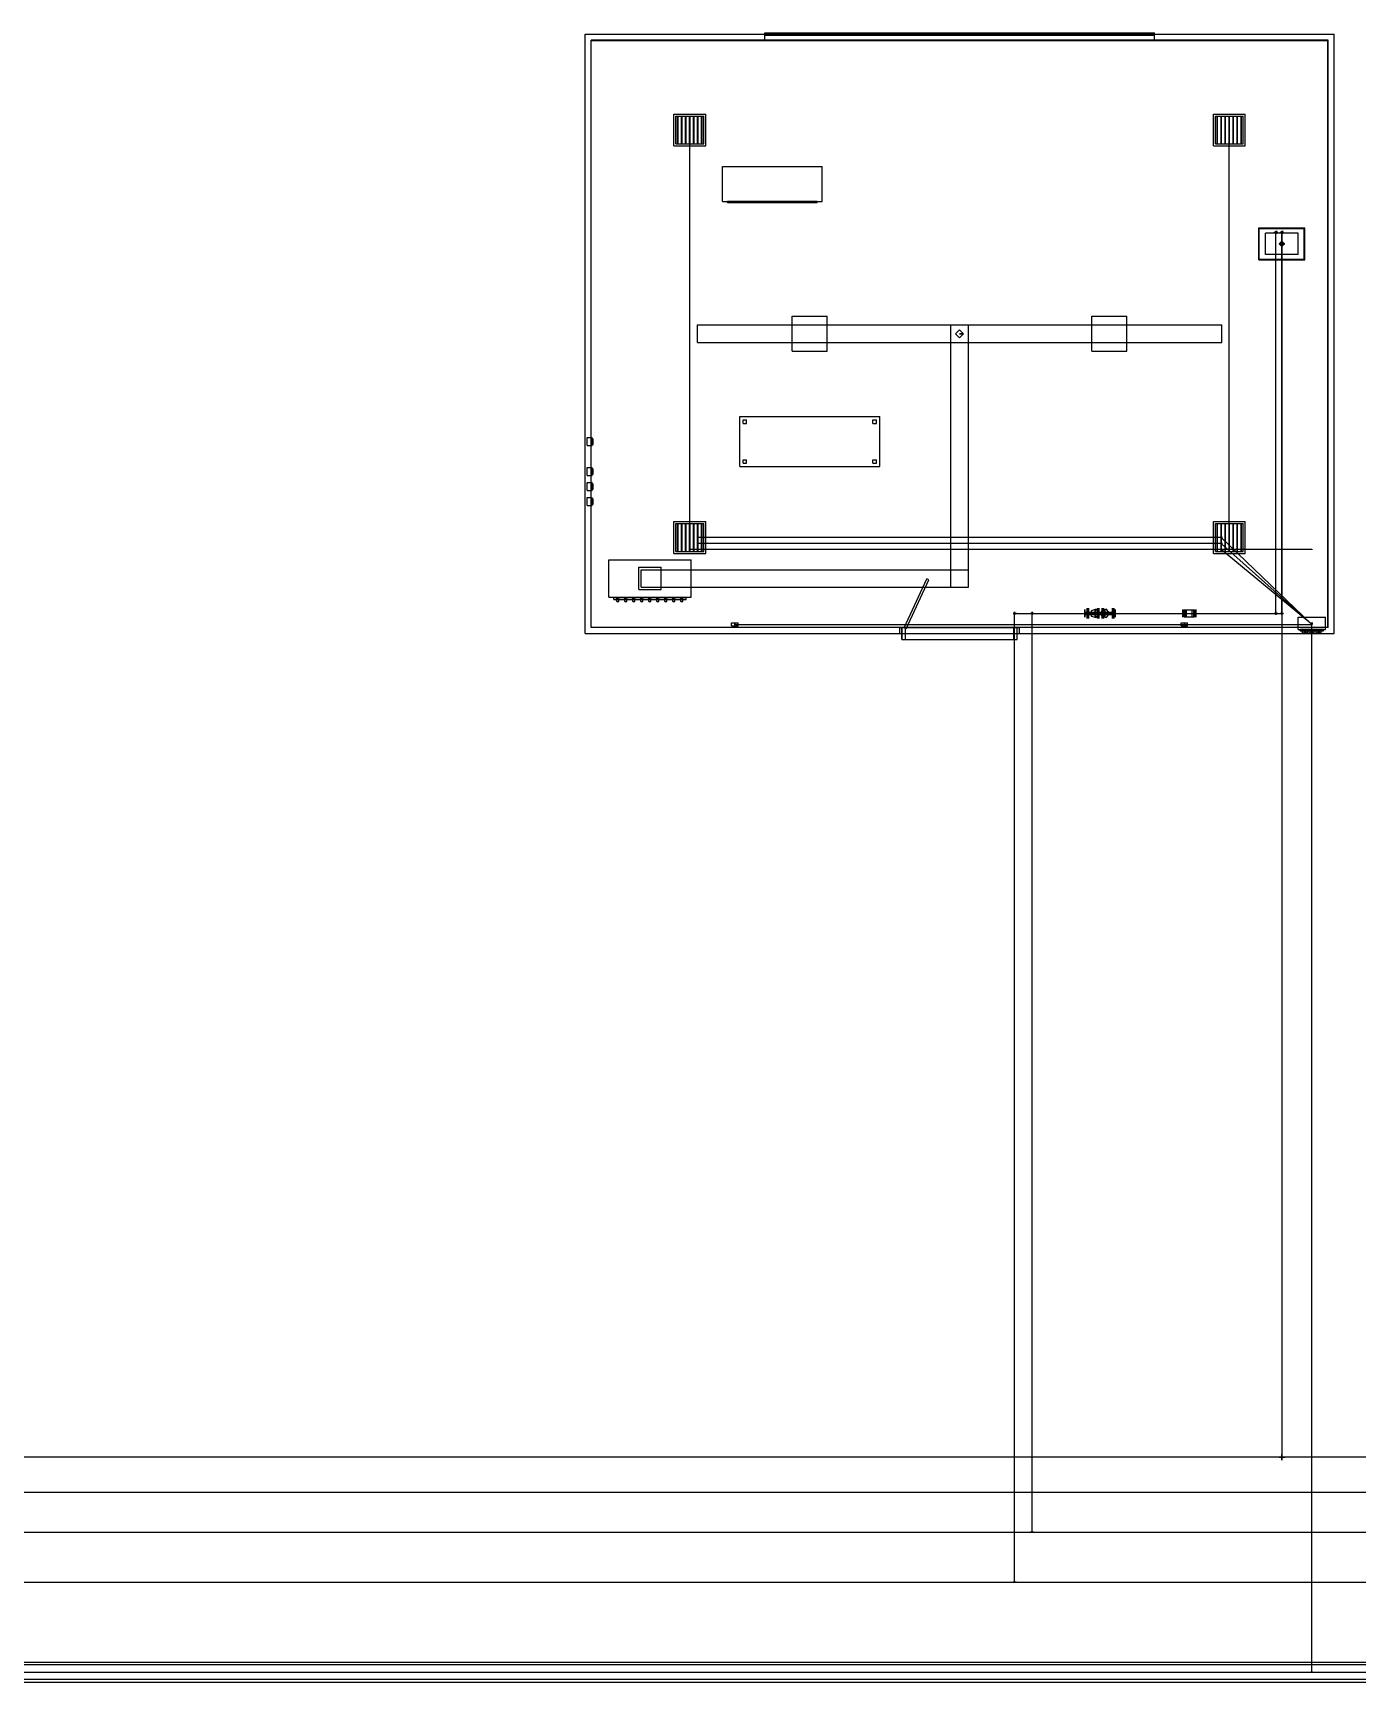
# Model space of a CAD drawing. Header units: millimetres. Extents: x -91450 to 91080, y -35205 to 6022.
# Drawn here: x 45448 to 71956, y -35000 to -1978 of the extents above; entities that cross this region are included whole.
import ezdxf

# ---------------------------------------------------------------- set-up
doc = ezdxf.new("R2010")
doc.units = ezdxf.units.MM

msp = doc.modelspace()

# ---------------------------------------------------------------- linework, layer by layer
at = {"layer": 'electrical'}
for p, q in [((58607.79, -3920), (58592.21, -3920)), ((58592.21, -3920), (58600, -3920)), ((58600, -3920), (58607.79, -3920)), ((58600, -12320), (58600, -3920)), ((69407.79, -3920), (69392.21, -3920)), ((69392.21, -3920), (69400, -3920)), ((69400, -3920), (69407.79, -3920)), ((69400, -12320), (69400, -3920)), ((58750, -12091.26), (58750, -12068.74)), ((58750, -12068.74), (58750, -12080)), ((58750, -12080), (58750, -12091.26)), ((69250, -12080), (58750, -12080)), ((58750, -12211.26), (58750, -12188.74)), ((58750, -12188.74), (58750, -12200)), ((58750, -12200), (58750, -12211.26)), ((69250, -12200), (58750, -12200)), ((69241.02, -12089.4), (69254.49, -12075.3)), ((69254.49, -12075.3), (69241.02, -12089.4)), ((71041.02, -13809.4), (69241.02, -12089.4)), ((69241.36, -12209.72), (69254.32, -12195.14)), ((69254.32, -12195.14), (69241.36, -12209.72)), ((71041.36, -13809.72), (69241.36, -12209.72)), ((69250, -12091.26), (69250, -12068.74)), ((69250, -12068.74), (69250, -12080)), ((69250, -12080), (69250, -12091.26)), ((69250, -12080), (69264.04, -12080)), ((69264.04, -12080), (69250, -12080)), ((69250, -12211.26), (69250, -12188.74)), ((69250, -12188.74), (69250, -12200)), ((69250, -12200), (69250, -12211.26)), ((69250, -12200), (69264.04, -12200)), ((69264.04, -12200), (69250, -12200)), ((69254.32, -12195.14), (69254.32, -12195.14)), ((69254.49, -12075.3), (69254.49, -12075.3)), ((58607.79, -12320), (58592.21, -12320)), ((58592.21, -12320), (58600, -12320)), ((58600, -12327.79), (58600, -12312.21)), ((58600, -12312.21), (58600, -12320)), ((58600, -12320), (58600, -12327.79)), ((71050, -12320), (58600, -12320)), ((58600, -12320), (58607.79, -12320)), ((58750, -12331.26), (58750, -12308.74)), ((58750, -12308.74), (58750, -12320)), ((58750, -12320), (58750, -12331.26)), ((69250, -12320), (58750, -12320)), ((69241.74, -12330.04), (69254.13, -12314.98)), ((69254.13, -12314.98), (69241.74, -12330.04)), ((71041.74, -13810.04), (69241.74, -12330.04)), ((69250, -12331.26), (69250, -12308.74)), ((69250, -12308.74), (69250, -12320)), ((69250, -12320), (69250, -12331.26)), ((69250, -12320), (69264.04, -12320)), ((69264.04, -12320), (69250, -12320)), ((69254.13, -12314.98), (69254.13, -12314.98)), ((69407.79, -12320), (69392.21, -12320)), ((69392.21, -12320), (69400, -12320)), ((69400, -12320), (69407.79, -12320)), ((71050, -12327.79), (71050, -12312.21)), ((71050, -12312.21), (71050, -12320)), ((71050, -12320), (71050, -12327.79)), ((59435, -13850), (59435, -13790)), ((59435, -13790), (59565, -13790)), ((59435, -13850), (59565, -13850)), ((59509, -13820), (59495.5, -13812.21)), ((59495.5, -13812.21), (59495.5, -13827.79)), ((59495.5, -13827.79), (59509, -13820)), ((59500, -13827.79), (59500, -13812.21)), ((59500, -13812.21), (59500, -13820)), ((59500, -13820), (71050, -13820)), ((59500, -13820), (59500, -13827.79)), ((59500, -13820), (59509.72, -13820)), ((59509.72, -13820), (59500, -13820)), ((59565, -13850), (59565, -13790)), ((68435, -13850), (68435, -13790)), ((68435, -13790), (68565, -13790)), ((68435, -13850), (68565, -13850)), ((68509, -13820), (68495.5, -13812.21)), ((68495.5, -13812.21), (68495.5, -13827.79)), ((68495.5, -13827.79), (68509, -13820)), ((68500, -13827.79), (68500, -13812.21)), ((68500, -13812.21), (68500, -13820)), ((68500, -13820), (71050, -13820)), ((68500, -13820), (68500, -13827.79)), ((68500, -13820), (68509.72, -13820)), ((68509.72, -13820), (68500, -13820)), ((68565, -13850), (68565, -13790)), ((70775, -13925), (70775, -13675)), ((70775, -13675), (71325, -13675)), ((71032, -13800), (71059, -13784.41)), ((71059, -13815.59), (71032, -13800)), ((71065.59, -13800), (71034.41, -13800)), ((71034.41, -13800), (71050, -13800)), ((71041.02, -13809.4), (71054.49, -13795.3)), ((71054.49, -13795.3), (71041.02, -13809.4)), ((71041.36, -13809.72), (71054.32, -13795.14)), ((71054.32, -13795.14), (71041.36, -13809.72)), ((71041.74, -13810.04), (71054.13, -13794.98)), ((71054.13, -13794.98), (71041.74, -13810.04)), ((71063, -13800), (71043.5, -13788.74)), ((71043.5, -13788.74), (71043.5, -13811.26)), ((71063, -13800), (71043.5, -13788.74)), ((71043.5, -13788.74), (71043.5, -13811.26)), ((71063, -13800), (71043.5, -13788.74)), ((71043.5, -13788.74), (71043.5, -13811.26)), ((71043.5, -13811.26), (71063, -13800)), ((71043.5, -13811.26), (71063, -13800)), ((71043.5, -13811.26), (71063, -13800)), ((71050, -13800), (71065.59, -13800)), ((71050, -34800), (71050, -13800)), ((71050, -13800), (71069.44, -13800)), ((71069.44, -13800), (71050, -13800)), ((71050, -13800), (71064.04, -13800)), ((71064.04, -13800), (71050, -13800)), ((71050, -13800), (71064.04, -13800)), ((71064.04, -13800), (71050, -13800)), ((71050, -13800), (71064.04, -13800)), ((71064.04, -13800), (71050, -13800)), ((71050, -13827.79), (71050, -13812.21)), ((71050, -13812.21), (71050, -13820)), ((71050, -13827.79), (71050, -13812.21)), ((71050, -13812.21), (71050, -13820)), ((71050, -13820), (71050, -13827.79)), ((71050, -13820), (71050, -13827.79)), ((71054.13, -13794.98), (71054.13, -13794.98)), ((71054.32, -13795.14), (71054.32, -13795.14)), ((71054.49, -13795.3), (71054.49, -13795.3)), ((71059, -13784.41), (71059, -13815.59)), ((71325, -13925), (71325, -13675)), ((70775, -13925), (71325, -13925)), ((70815, -13952.5), (70815, -13917.5)), ((70815, -13917.5), (71285, -13917.5)), ((70815, -13952.5), (71285, -13952.5)), ((70862.5, -13990), (70862.5, -13950)), ((70862.5, -13950), (70962.5, -13950)), ((70862.5, -13990), (70962.5, -13990)), ((70935.88, -13980), (70889.12, -13980)), ((70889.12, -13980), (70912.5, -13980)), ((70935.88, -14005), (70889.12, -14005)), ((70889.12, -14005), (70912.5, -14005)), ((70912.5, -13980), (70912.5, -14005)), ((70912.5, -13980), (70935.88, -13980)), ((70912.5, -14005), (70935.88, -14005)), ((70962.5, -13990), (70962.5, -13950)), ((71000, -13990), (71000, -13950)), ((71000, -13950), (71100, -13950)), ((71000, -13990), (71100, -13990)), ((71073.38, -13980), (71026.62, -13980)), ((71026.62, -13980), (71050, -13980)), ((71073.38, -14005), (71026.62, -14005)), ((71026.62, -14005), (71050, -14005)), ((71050, -13980), (71050, -14005)), ((71050, -13980), (71073.38, -13980)), ((71050, -14005), (71073.38, -14005)), ((71100, -13990), (71100, -13950)), ((71137.5, -13990), (71137.5, -13950)), ((71137.5, -13950), (71237.5, -13950)), ((71137.5, -13990), (71237.5, -13990)), ((71210.88, -13980), (71164.12, -13980)), ((71164.12, -13980), (71187.5, -13980)), ((71210.88, -14005), (71164.12, -14005)), ((71164.12, -14005), (71187.5, -14005)), ((71187.5, -13980), (71187.5, -14005)), ((71187.5, -13980), (71210.88, -13980)), ((71187.5, -14005), (71210.88, -14005)), ((71237.5, -13990), (71237.5, -13950)), ((71285, -13952.5), (71285, -13917.5)), ((-91000, -34600), (91000, -34600)), ((-91000, -34650), (91000, -34650)), ((-91000, -34800), (91000, -34800)), ((91000, -34950), (-91000, -34950)), ((-91000, -35000), (91000, -35000)), ((71065.59, -34800), (71034.41, -34800)), ((71034.41, -34800), (71050, -34800)), ((71050, -34800), (71065.59, -34800))]:
    msp.add_line(p, q, dxfattribs=at)
at = {"layer": 'hvac'}
for p, q in [((58750, -8175), (58750, -7825)), ((58750, -7825), (69250, -7825)), ((60650, -8350), (60650, -7650)), ((60650, -7650), (61350, -7650)), ((61350, -8350), (61350, -7650)), ((63825, -13075), (63825, -7825)), ((63825, -7825), (64175, -7825)), ((64175, -13075), (64175, -7825)), ((66650, -8350), (66650, -7650)), ((66650, -7650), (67350, -7650)), ((67350, -8350), (67350, -7650)), ((69250, -8175), (69250, -7825)), ((58750, -8175), (69250, -8175)), ((60650, -8350), (61350, -8350)), ((66650, -8350), (67350, -8350)), ((56975, -13275), (56975, -12525)), ((56975, -12525), (58625, -12525)), ((58625, -13275), (58625, -12525)), ((57575, -13125), (57575, -12675)), ((57575, -12675), (58025, -12675)), ((57625, -13075), (57625, -12725)), ((57625, -12725), (64175, -12725)), ((58025, -13125), (58025, -12675)), ((64175, -13075), (64175, -12725)), ((57575, -13125), (58025, -13125)), ((57625, -13075), (64175, -13075)), ((63825, -13075), (64175, -13075)), ((56975, -13275), (58625, -13275)), ((57075, -13320), (57075, -13280)), ((57075, -13280), (58525, -13280)), ((57075, -13320), (58525, -13320)), ((57140, -13360), (57140, -13300)), ((57140, -13300), (57180, -13300)), ((57140, -13360), (57180, -13360)), ((57180, -13360), (57180, -13300)), ((57300, -13360), (57300, -13300)), ((57300, -13300), (57340, -13300)), ((57300, -13360), (57340, -13360)), ((57340, -13360), (57340, -13300)), ((57460, -13360), (57460, -13300)), ((57460, -13300), (57500, -13300)), ((57460, -13360), (57500, -13360)), ((57500, -13360), (57500, -13300)), ((57620, -13360), (57620, -13300)), ((57620, -13300), (57660, -13300)), ((57620, -13360), (57660, -13360)), ((57660, -13360), (57660, -13300)), ((57780, -13360), (57780, -13300)), ((57780, -13300), (57820, -13300)), ((57780, -13360), (57820, -13360)), ((57820, -13360), (57820, -13300)), ((57940, -13360), (57940, -13300)), ((57940, -13300), (57980, -13300)), ((57940, -13360), (57980, -13360)), ((57980, -13360), (57980, -13300)), ((58100, -13360), (58100, -13300)), ((58100, -13300), (58140, -13300)), ((58100, -13360), (58140, -13360)), ((58140, -13360), (58140, -13300)), ((58260, -13360), (58260, -13300)), ((58260, -13300), (58300, -13300)), ((58260, -13360), (58300, -13360)), ((58300, -13360), (58300, -13300)), ((58420, -13360), (58420, -13300)), ((58420, -13300), (58460, -13300)), ((58420, -13360), (58460, -13360)), ((58460, -13360), (58460, -13300)), ((58525, -13320), (58525, -13280))]:
    msp.add_line(p, q, dxfattribs=at)
at = {"layer": 'interiors'}
for p, q in [((60100, -2022.5), (60100, -1977.5)), ((60100, -1977.5), (67900, -1977.5)), ((67900, -2022.5), (67900, -1977.5)), ((56500, -14000), (56500, -2000)), ((56500, -2000), (71500, -2000)), ((71380, -2120), (56620, -2120)), ((56620, -13880), (56620, -2120)), ((56625, -13875), (56625, -2125)), ((56625, -2125), (71375, -2125)), ((60100, -2000), (67900, -2000)), ((60100, -2120), (60100, -2000)), ((60100, -2022.5), (67900, -2022.5)), ((60100, -2120), (67900, -2120)), ((67900, -2120), (67900, -2000)), ((71375, -13875), (71375, -2125)), ((71380, -13880), (71380, -2120)), ((71500, -14000), (71500, -2000)), ((59250, -5350), (59250, -4650)), ((59250, -4650), (61250, -4650)), ((61250, -5350), (61250, -4650)), ((59250, -5350), (61250, -5350)), ((59350, -5372.5), (59350, -5347.5)), ((59350, -5347.5), (61150, -5347.5)), ((59350, -5372.5), (61150, -5372.5)), ((61150, -5372.5), (61150, -5347.5)), ((59600, -10660), (59600, -9660)), ((59600, -9660), (62400, -9660)), ((59665, -9795), (59665, -9725)), ((59665, -9725), (59735, -9725)), ((59665, -9795), (59735, -9795)), ((59735, -9795), (59735, -9725)), ((62265, -9795), (62265, -9725)), ((62265, -9725), (62335, -9725)), ((62265, -9795), (62335, -9795)), ((62335, -9795), (62335, -9725)), ((62400, -10660), (62400, -9660)), ((59665, -10595), (59665, -10525)), ((59665, -10525), (59735, -10525)), ((59735, -10595), (59735, -10525)), ((62265, -10595), (62265, -10525)), ((62265, -10525), (62335, -10525)), ((62335, -10595), (62335, -10525)), ((59600, -10660), (62400, -10660)), ((59665, -10595), (59735, -10595)), ((62265, -10595), (62335, -10595)), ((62889.61, -13890.49), (63346.04, -12911.68)), ((62930.39, -13909.51), (63386.82, -12930.7)), ((63386.82, -12930.7), (63346.04, -12911.68)), ((56500, -14000), (62800, -14000)), ((56500, -14000), (71500, -14000)), ((71380, -13880), (56620, -13880)), ((62800, -13880), (56620, -13880)), ((56625, -13875), (71375, -13875)), ((62800, -14000), (62800, -13880)), ((62800, -13880), (65200, -13880)), ((62800, -14000), (65200, -14000)), ((62845, -14120), (62845, -13880)), ((62845, -13880), (62915, -13880)), ((62845, -14120), (62915, -14120)), ((62850, -14120), (62850, -13880)), ((62850, -13880), (65150, -13880)), ((62850, -14120), (65150, -14120)), ((62930.39, -13909.51), (62889.61, -13890.49)), ((62915, -14120), (62915, -13880)), ((65085, -14120), (65085, -13880)), ((65085, -13880), (65155, -13880)), ((65085, -14120), (65155, -14120)), ((65150, -14120), (65150, -13880)), ((65155, -14120), (65155, -13880)), ((65200, -14000), (65200, -13880)), ((71380, -13880), (65200, -13880)), ((65200, -14000), (71500, -14000))]:
    msp.add_line(p, q, dxfattribs=at)
at = {"layer": 'lighting'}
for p, q in [((58280, -4240), (58280, -3600)), ((58280, -3600), (58920, -3600)), ((58920, -4240), (58920, -3600)), ((69080, -4240), (69080, -3600)), ((69080, -3600), (69720, -3600)), ((69720, -4240), (69720, -3600)), ((58320, -4200), (58320, -3640)), ((58320, -3640), (58880, -3640)), ((58354, -4190), (58354, -3650)), ((58354, -3650), (58366, -3650)), ((58366, -4190), (58366, -3650)), ((58434, -4190), (58434, -3650)), ((58434, -3650), (58446, -3650)), ((58446, -4190), (58446, -3650)), ((58514, -4190), (58514, -3650)), ((58514, -3650), (58526, -3650)), ((58526, -4190), (58526, -3650)), ((58594, -4190), (58594, -3650)), ((58594, -3650), (58606, -3650)), ((58609, -3920), (58595.5, -3912.21)), ((58595.5, -3912.21), (58595.5, -3927.79)), ((58595.5, -3927.79), (58609, -3920)), ((58606, -4190), (58606, -3650)), ((58674, -4190), (58674, -3650)), ((58674, -3650), (58686, -3650)), ((58686, -4190), (58686, -3650)), ((58754, -4190), (58754, -3650)), ((58754, -3650), (58766, -3650)), ((58766, -4190), (58766, -3650)), ((58834, -4190), (58834, -3650)), ((58834, -3650), (58846, -3650)), ((58846, -4190), (58846, -3650)), ((58880, -4200), (58880, -3640)), ((69120, -4200), (69120, -3640)), ((69120, -3640), (69680, -3640)), ((69154, -4190), (69154, -3650)), ((69154, -3650), (69166, -3650)), ((69166, -4190), (69166, -3650)), ((69234, -4190), (69234, -3650)), ((69234, -3650), (69246, -3650)), ((69246, -4190), (69246, -3650)), ((69314, -4190), (69314, -3650)), ((69314, -3650), (69326, -3650)), ((69326, -4190), (69326, -3650)), ((69394, -4190), (69394, -3650)), ((69394, -3650), (69406, -3650)), ((69409, -3920), (69395.5, -3912.21)), ((69395.5, -3912.21), (69395.5, -3927.79)), ((69395.5, -3927.79), (69409, -3920)), ((69406, -4190), (69406, -3650)), ((69474, -4190), (69474, -3650)), ((69474, -3650), (69486, -3650)), ((69486, -4190), (69486, -3650)), ((69554, -4190), (69554, -3650)), ((69554, -3650), (69566, -3650)), ((69566, -4190), (69566, -3650)), ((69634, -4190), (69634, -3650)), ((69634, -3650), (69646, -3650)), ((69646, -4190), (69646, -3650)), ((69680, -4200), (69680, -3640)), ((58280, -4240), (58920, -4240)), ((58320, -4200), (58880, -4200)), ((58354, -4190), (58366, -4190)), ((58434, -4190), (58446, -4190)), ((58514, -4190), (58526, -4190)), ((58594, -4190), (58606, -4190)), ((58674, -4190), (58686, -4190)), ((58754, -4190), (58766, -4190)), ((58834, -4190), (58846, -4190)), ((69080, -4240), (69720, -4240)), ((69120, -4200), (69680, -4200)), ((69154, -4190), (69166, -4190)), ((69234, -4190), (69246, -4190)), ((69314, -4190), (69326, -4190)), ((69394, -4190), (69406, -4190)), ((69474, -4190), (69486, -4190)), ((69554, -4190), (69566, -4190)), ((69634, -4190), (69646, -4190)), ((58280, -12400), (58280, -11760)), ((58280, -11760), (58920, -11760)), ((58320, -12360), (58320, -11800)), ((58320, -11800), (58880, -11800)), ((58354, -12350), (58354, -11810)), ((58354, -11810), (58366, -11810)), ((58366, -12350), (58366, -11810)), ((58434, -12350), (58434, -11810)), ((58434, -11810), (58446, -11810)), ((58446, -12350), (58446, -11810)), ((58514, -12350), (58514, -11810)), ((58514, -11810), (58526, -11810)), ((58526, -12350), (58526, -11810)), ((58594, -12350), (58594, -11810)), ((58594, -11810), (58606, -11810)), ((58606, -12350), (58606, -11810)), ((58674, -12350), (58674, -11810)), ((58674, -11810), (58686, -11810)), ((58686, -12350), (58686, -11810)), ((58754, -12350), (58754, -11810)), ((58754, -11810), (58766, -11810)), ((58766, -12350), (58766, -11810)), ((58834, -12350), (58834, -11810)), ((58834, -11810), (58846, -11810)), ((58846, -12350), (58846, -11810)), ((58880, -12360), (58880, -11800)), ((58920, -12400), (58920, -11760)), ((69080, -12400), (69080, -11760)), ((69080, -11760), (69720, -11760)), ((69120, -12360), (69120, -11800)), ((69120, -11800), (69680, -11800)), ((69154, -12350), (69154, -11810)), ((69154, -11810), (69166, -11810)), ((69166, -12350), (69166, -11810)), ((69234, -12350), (69234, -11810)), ((69234, -11810), (69246, -11810)), ((69246, -12350), (69246, -11810)), ((69314, -12350), (69314, -11810)), ((69314, -11810), (69326, -11810)), ((69326, -12350), (69326, -11810)), ((69394, -12350), (69394, -11810)), ((69394, -11810), (69406, -11810)), ((69406, -12350), (69406, -11810)), ((69474, -12350), (69474, -11810)), ((69474, -11810), (69486, -11810)), ((69486, -12350), (69486, -11810)), ((69554, -12350), (69554, -11810)), ((69554, -11810), (69566, -11810)), ((69566, -12350), (69566, -11810)), ((69634, -12350), (69634, -11810)), ((69634, -11810), (69646, -11810)), ((69646, -12350), (69646, -11810)), ((69680, -12360), (69680, -11800)), ((69720, -12400), (69720, -11760)), ((58609, -12080), (58595.5, -12072.21)), ((58595.5, -12072.21), (58595.5, -12087.79)), ((58595.5, -12087.79), (58609, -12080)), ((69409, -12080), (69395.5, -12072.21)), ((69395.5, -12072.21), (69395.5, -12087.79)), ((69395.5, -12087.79), (69409, -12080)), ((58280, -12400), (58920, -12400)), ((58320, -12360), (58880, -12360)), ((58354, -12350), (58366, -12350)), ((58434, -12350), (58446, -12350)), ((58514, -12350), (58526, -12350)), ((58594, -12350), (58606, -12350)), ((58674, -12350), (58686, -12350)), ((58754, -12350), (58766, -12350)), ((58834, -12350), (58846, -12350)), ((69080, -12400), (69720, -12400)), ((69120, -12360), (69680, -12360)), ((69154, -12350), (69166, -12350)), ((69234, -12350), (69246, -12350)), ((69314, -12350), (69326, -12350)), ((69394, -12350), (69406, -12350)), ((69474, -12350), (69486, -12350)), ((69554, -12350), (69566, -12350)), ((69634, -12350), (69646, -12350))]:
    msp.add_line(p, q, dxfattribs=at)
at = {"layer": 'sensors'}
for p, q in [((64000, -7920), (63920, -8000)), ((64080, -8000), (64000, -7920)), ((63920, -8000), (64000, -8080)), ((64000, -8080), (64080, -8000)), ((64000, -8000), (64065, -8000)), ((64065, -8000), (64000, -8000)), ((56540, -10240), (56540, -10080)), ((56540, -10080), (56640, -10080)), ((56640, -10240), (56640, -10080)), ((56645, -10215), (56645, -10105)), ((56645, -10105), (56665, -10105)), ((56645, -10215), (56665, -10215)), ((56665, -10215), (56665, -10105)), ((56540, -10240), (56640, -10240)), ((56540, -10840), (56540, -10680)), ((56540, -10680), (56640, -10680)), ((56540, -10840), (56640, -10840)), ((56640, -10840), (56640, -10680)), ((56645, -10815), (56645, -10705)), ((56645, -10705), (56665, -10705)), ((56645, -10815), (56665, -10815)), ((56665, -10815), (56665, -10705)), ((56540, -11140), (56540, -10980)), ((56540, -10980), (56640, -10980)), ((56540, -11140), (56640, -11140)), ((56640, -11140), (56640, -10980)), ((56645, -11115), (56645, -11005)), ((56645, -11005), (56665, -11005)), ((56645, -11115), (56665, -11115)), ((56665, -11115), (56665, -11005)), ((56540, -11440), (56540, -11280)), ((56540, -11280), (56640, -11280)), ((56540, -11440), (56640, -11440)), ((56640, -11440), (56640, -11280)), ((56645, -11415), (56645, -11305)), ((56645, -11305), (56665, -11305)), ((56645, -11415), (56665, -11415)), ((56665, -11415), (56665, -11305)), ((68467.5, -13600), (68467.5, -13525)), ((68467.5, -13525), (68467.5, -13600)), ((68497.5, -13670), (68497.5, -13530)), ((68497.5, -13530), (68657.5, -13530)), ((68512, -13600), (68512, -13525)), ((68512, -13525), (68512, -13600)), ((68542, -13670), (68542, -13530)), ((68542, -13530), (68702, -13530)), ((68657.5, -13670), (68657.5, -13530)), ((68687.5, -13600), (68687.5, -13525)), ((68687.5, -13525), (68687.5, -13600)), ((68702, -13670), (68702, -13530)), ((68732, -13600), (68732, -13525)), ((68732, -13525), (68732, -13600)), ((68467.5, -13600), (68687.5, -13600)), ((68467.5, -13600), (68467.5, -13675)), ((68467.5, -13675), (68467.5, -13600)), ((68497.5, -13670), (68657.5, -13670)), ((68512, -13600), (68732, -13600)), ((68512, -13600), (68512, -13675)), ((68512, -13675), (68512, -13600)), ((68542, -13670), (68702, -13670)), ((68687.5, -13600), (68687.5, -13675)), ((68687.5, -13675), (68687.5, -13600)), ((68732, -13600), (68732, -13675)), ((68732, -13675), (68732, -13600))]:
    msp.add_line(p, q, dxfattribs=at)
at = {"layer": 'water'}
for p, q in [((69990, -6520), (69990, -5880)), ((69990, -5880), (70910, -5880)), ((70000, -6510), (70000, -5890)), ((70000, -5890), (70900, -5890)), ((70295, -5970), (70347.5, -5939.69)), ((70347.5, -5939.69), (70347.5, -6000.31)), ((70415, -5970), (70467.5, -5939.69)), ((70467.5, -5939.69), (70467.5, -6000.31)), ((70900, -6510), (70900, -5890)), ((70910, -6520), (70910, -5880)), ((70775, -5985), (70125, -5985)), ((70125, -6415), (70125, -5985)), ((70347.5, -6000.31), (70295, -5970)), ((70360.31, -5970), (70299.69, -5970)), ((70299.69, -5970), (70330, -5970)), ((70330, -5970), (70360.31, -5970)), ((70330, -13600), (70330, -5970)), ((70330, -5970), (70367.8, -5970)), ((70367.8, -5970), (70330, -5970)), ((70395, -6200), (70450, -6145)), ((70450, -6255), (70395, -6200)), ((70450, -6200), (70395, -6200)), ((70395, -6200), (70450, -6200)), ((70467.5, -6000.31), (70415, -5970)), ((70480.31, -5970), (70419.69, -5970)), ((70419.69, -5970), (70450, -5970)), ((70465.59, -5980), (70434.41, -5980)), ((70434.41, -5980), (70450, -5980)), ((70465.59, -6200), (70434.41, -6200)), ((70434.41, -6200), (70450, -6200)), ((70468, -5980), (70441, -5964.41)), ((70441, -5964.41), (70441, -5995.59)), ((70441, -5995.59), (70468, -5980)), ((70450, -5970), (70480.31, -5970)), ((70450, -13600), (70450, -5970)), ((70450, -5970), (70487.8, -5970)), ((70487.8, -5970), (70450, -5970)), ((70450, -5980), (70450, -6200)), ((70450, -5980), (70465.59, -5980)), ((70450, -5980), (70469.44, -5980)), ((70469.44, -5980), (70450, -5980)), ((70450, -6145), (70505, -6200)), ((70450, -6200), (70465.59, -6200)), ((70505, -6200), (70450, -6255)), ((70450, -6200), (70450, -30500)), ((70450, -6200), (70505, -6200)), ((70505, -6200), (70450, -6200)), ((70450, -6200), (70509.4, -6200)), ((70509.4, -6200), (70450, -6200)), ((70775, -6415), (70775, -5985)), ((69990, -6520), (70910, -6520)), ((70000, -6510), (70900, -6510)), ((70775, -6415), (70125, -6415)), ((66505, -13600), (66505, -13525)), ((66505, -13525), (66505, -13600)), ((66555, -13535.34), (66555, -13495.38)), ((66555, -13495.38), (66555, -13600)), ((66555, -13664.66), (66555, -13535.34)), ((66580, -13535.34), (66580, -13495.38)), ((66580, -13495.38), (66580, -13600)), ((66580, -13664.66), (66580, -13535.34)), ((66732.81, -13514.4), (66632.19, -13547.1)), ((66714, -13600), (66714, -13525)), ((66714, -13525), (66714, -13600)), ((66795, -13600), (66732.81, -13514.4)), ((66764, -13535.34), (66764, -13495.38)), ((66764, -13495.38), (66764, -13600)), ((66764, -13664.66), (66764, -13535.34)), ((66789, -13535.34), (66789, -13495.38)), ((66789, -13495.38), (66789, -13600)), ((66789, -13664.66), (66789, -13535.34)), ((66941.81, -13514.4), (66841.19, -13547.1)), ((66855, -13535.34), (66855, -13495.38)), ((66855, -13495.38), (66855, -13600)), ((66855, -13664.66), (66855, -13535.34)), ((66880, -13535.34), (66880, -13495.38)), ((66880, -13495.38), (66880, -13600)), ((66880, -13664.66), (66880, -13535.34)), ((66905, -13600), (66905, -13525)), ((66905, -13525), (66905, -13600)), ((67004, -13600), (66941.81, -13514.4)), ((67064, -13535.34), (67064, -13495.38)), ((67064, -13495.38), (67064, -13600)), ((67064, -13664.66), (67064, -13535.34)), ((67089, -13535.34), (67089, -13495.38)), ((67089, -13495.38), (67089, -13600)), ((67089, -13664.66), (67089, -13535.34)), ((67114, -13600), (67114, -13525)), ((67114, -13525), (67114, -13600)), ((65130.31, -13600), (65069.69, -13600)), ((65069.69, -13600), (65100, -13600)), ((65100, -13630.31), (65100, -13569.69)), ((65100, -13569.69), (65100, -13600)), ((65100, -13600), (65130.31, -13600)), ((65100, -33000), (65100, -13600)), ((65100, -13600), (70450, -13600)), ((65100, -13600), (65100, -13630.31)), ((65100, -13600), (65137.8, -13600)), ((65137.8, -13600), (65100, -13600)), ((65480.31, -13600), (65419.69, -13600)), ((65419.69, -13600), (65450, -13600)), ((65450, -13630.31), (65450, -13569.69)), ((65450, -13569.69), (65450, -13600)), ((65450, -13600), (65480.31, -13600)), ((65450, -32000), (65450, -13600)), ((65450, -13600), (70330, -13600)), ((65450, -13600), (65450, -13630.31)), ((65450, -13600), (65487.8, -13600)), ((65487.8, -13600), (65450, -13600)), ((66505, -13600), (66905, -13600)), ((66505, -13600), (66505, -13675)), ((66505, -13675), (66505, -13600)), ((66515, -13625), (66515, -13575)), ((66515, -13575), (66895, -13575)), ((66515, -13625), (66895, -13625)), ((66555, -13600), (66580, -13600)), ((66555, -13600), (66555, -13704.62)), ((66555, -13704.62), (66555, -13664.66)), ((66580, -13600), (66580, -13704.62)), ((66580, -13704.62), (66580, -13664.66)), ((66632.19, -13547.1), (66632.19, -13652.9)), ((66632.19, -13652.9), (66732.81, -13685.6)), ((66714, -13600), (67114, -13600)), ((66714, -13600), (66714, -13675)), ((66714, -13675), (66714, -13600)), ((66724, -13625), (66724, -13575)), ((66724, -13575), (67104, -13575)), ((66724, -13625), (67104, -13625)), ((66732.81, -13685.6), (66795, -13600)), ((66764, -13600), (66789, -13600)), ((66764, -13600), (66764, -13704.62)), ((66764, -13704.62), (66764, -13664.66)), ((66789, -13600), (66789, -13704.62)), ((66789, -13704.62), (66789, -13664.66)), ((66841.19, -13547.1), (66841.19, -13652.9)), ((66841.19, -13652.9), (66941.81, -13685.6)), ((66855, -13600), (66880, -13600)), ((66855, -13600), (66855, -13704.62)), ((66855, -13704.62), (66855, -13664.66)), ((66880, -13600), (66880, -13704.62)), ((66880, -13704.62), (66880, -13664.66)), ((66895, -13625), (66895, -13575)), ((66905, -13600), (66905, -13675)), ((66905, -13675), (66905, -13600)), ((66941.81, -13685.6), (67004, -13600)), ((67064, -13600), (67089, -13600)), ((67064, -13600), (67064, -13704.62)), ((67064, -13704.62), (67064, -13664.66)), ((67089, -13600), (67089, -13704.62)), ((67089, -13704.62), (67089, -13664.66)), ((67104, -13625), (67104, -13575)), ((67114, -13600), (67114, -13675)), ((67114, -13675), (67114, -13600)), ((70360.31, -13600), (70299.69, -13600)), ((70299.69, -13600), (70330, -13600)), ((70330, -13630.31), (70330, -13569.69)), ((70330, -13569.69), (70330, -13600)), ((70330, -13600), (70330, -13630.31)), ((70330, -13600), (70360.31, -13600)), ((70330, -13600), (70367.8, -13600)), ((70367.8, -13600), (70330, -13600)), ((70480.31, -13600), (70419.69, -13600)), ((70419.69, -13600), (70450, -13600)), ((70450, -13630.31), (70450, -13569.69)), ((70450, -13569.69), (70450, -13600)), ((70450, -13600), (70450, -13630.31)), ((70450, -13600), (70480.31, -13600)), ((70450, -13600), (70487.8, -13600)), ((70487.8, -13600), (70450, -13600)), ((70450, -30500), (-90000, -30500)), ((82950, -30500), (-90000, -30500)), ((70450, -30500), (70395, -30500)), ((70395, -30500), (70450, -30500)), ((70450, -30500), (70450, -30445)), ((70450, -30445), (70450, -30500)), ((70450, -30500), (70505, -30500)), ((70505, -30500), (70450, -30500)), ((70450, -30500), (70450, -30555)), ((70450, -30555), (70450, -30500)), ((70450, -30500), (70509.4, -30500)), ((70509.4, -30500), (70450, -30500)), ((-88000, -31200), (91000, -31200)), ((-88000, -32000), (91000, -32000)), ((65480.31, -32000), (65419.69, -32000)), ((65419.69, -32000), (65450, -32000)), ((65450, -32000), (65480.31, -32000)), ((-88000, -33000), (91000, -33000)), ((65130.31, -33000), (65069.69, -33000)), ((65069.69, -33000), (65100, -33000)), ((65100, -33000), (65130.31, -33000))]:
    msp.add_line(p, q, dxfattribs=at)

doc.saveas('drawing.dxf')
